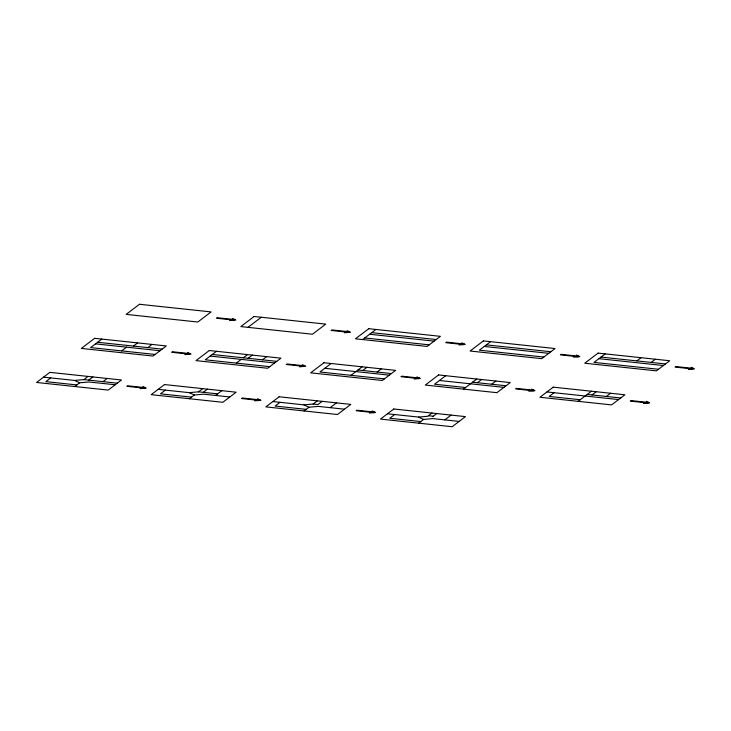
<?xml version="1.0" encoding="UTF-8"?>
<svg xmlns="http://www.w3.org/2000/svg" width="731" height="731" viewBox="0 0 731 731"><rect width="100%" height="100%" fill="white"/><g stroke="black" fill="none" stroke-linecap="round" stroke-linejoin="round"><path stroke-width="1.1" d="M50.713 377.9L45.815 381.628L76.865 384.935M101.828 339.083L90.626 347.59L155.109 354.453M74.763 386.525L79.67 382.806L88.935 381.975L115.206 384.771M43.549 377.141L74.599 380.449L83.864 379.617L88.067 376.428M121.675 350.898L126.573 347.17M88.643 380.12L92.846 376.931M133.453 346.083L137.647 342.894M102.97 381.646L107.174 378.457M147.781 347.609L151.984 344.42M165.361 390.116L160.464 393.835L191.513 397.143M216.467 351.291L205.265 359.798L269.757 366.67M247.973 327.36L261.278 317.254M189.411 398.742L194.309 395.014L203.574 394.183L229.854 396.979M158.198 389.349L189.247 392.657L198.512 391.825L202.715 388.636M236.314 363.106L241.221 359.387M243.322 357.788L247.517 354.599M203.291 392.337L207.485 389.139M248.092 358.3L252.296 355.102M215.517 395.453L221.822 390.674M262.429 359.826L266.623 356.627M280.01 402.324L275.103 406.043L306.152 409.351M331.116 363.499L319.913 372.006L384.405 378.877M362.622 339.568L375.926 329.462M304.059 410.95L308.957 407.231L318.223 406.39L344.493 409.196M272.846 401.557L303.895 404.864L313.16 404.033L317.355 400.844M350.962 375.314L362.165 366.807M322.133 401.356L317.93 404.545L313.16 404.033M362.74 370.507L366.944 367.318M330.165 407.67L336.461 402.882M377.068 372.033L381.271 368.844M394.649 414.532L389.751 418.26L420.8 421.568M445.764 375.707L434.561 384.223L465.61 387.531M490.565 341.669L479.362 350.186L543.855 357.048M418.699 423.158L423.605 419.439L432.871 418.607L459.141 421.403M432.003 413.052L427.799 416.25L418.534 417.081L387.485 413.773M463.509 389.12L476.813 379.014M432.578 416.752L436.782 413.563M477.389 382.715L481.583 379.526M444.813 419.877L451.109 415.089M491.716 384.241L495.92 381.052M554.107 392.711L549.2 396.43L580.25 399.738M605.213 353.886L594.011 362.393L658.503 369.265M578.157 401.328L591.452 391.231M592.028 394.932L596.231 391.734M636.838 360.886L641.041 357.697M606.365 396.458L610.568 393.26M651.166 362.421L655.369 359.223M229.689 320.562L235.866 320.004L232.495 318.433M344.338 332.769L350.514 332.212L347.134 330.64M184.888 354.599L191.065 354.042L187.684 352.47M458.986 344.977L465.163 344.429L461.782 342.848M299.527 366.807L305.704 366.249L302.332 364.678M140.078 388.636L146.255 388.079L142.874 386.507M573.625 357.194L579.802 356.637L576.43 355.065M414.175 379.014L420.352 378.466L416.972 376.885M254.726 400.844L260.903 400.286L257.522 398.715M688.273 369.402L694.45 368.844L691.069 367.273M528.824 391.231L535.001 390.674L531.62 389.102M369.365 413.052L375.542 412.503L372.17 410.923M643.463 403.439L649.64 402.882L646.268 401.31M371.723 332.651L436.206 339.522M486.371 344.868L550.854 351.73M601.01 357.075L665.502 363.947M217.107 317.702L235.026 319.611M331.755 329.909L349.674 331.819M446.403 342.126L464.313 344.027M561.052 354.334L578.961 356.244M675.691 366.542L693.609 368.451M369.621 334.25L434.113 341.121M484.269 346.457L548.753 353.329M598.908 358.674L663.401 365.537M216.413 318.232L234.322 320.141M331.061 330.449L348.97 332.349M445.7 342.656L463.618 344.566M560.348 354.864L578.258 356.774M674.996 367.072L692.906 368.981M364.723 337.969L429.207 344.84M97.625 342.272L162.108 349.135M212.273 354.48L276.757 361.352M357.962 369.996L391.405 373.559M472.61 382.212L506.044 385.767M587.258 394.42L620.692 397.984M172.306 351.739L190.215 353.649M286.945 363.947L304.864 365.856M401.593 376.163L419.512 378.073M516.241 388.371L534.151 390.281M630.89 400.579L648.799 402.489M95.523 343.862L160.016 350.734M210.172 356.079L274.655 362.941M324.811 368.287L389.303 375.158M439.459 380.495L503.951 387.366M546.943 391.944L618.59 399.574M171.602 352.269L189.521 354.179M286.25 364.486L304.16 366.386M400.899 376.693L418.808 378.603M515.538 388.901L533.456 390.811M630.186 401.118L648.095 403.019M428.503 415.711L433.282 416.222M83.864 379.617L117.307 383.172M198.512 391.825L217.619 393.863M127.496 385.776L145.414 387.686M242.144 397.984L260.053 399.894M356.783 410.201L374.701 412.11M126.801 386.306L144.711 388.216M241.44 398.523L259.359 400.424M356.088 410.731L373.998 412.64M418.534 417.081L423.605 419.439M303.895 404.864L308.957 407.231M189.247 392.657L194.309 395.014M74.599 380.449L79.67 382.806M49.854 372.353L36.55 382.459L108.206 390.089L121.501 379.983L49.854 372.353M94.655 338.316L81.36 348.422L153.007 356.052L166.312 345.946L94.655 338.316M139.466 304.279L126.161 314.385L197.818 322.015L211.122 311.909L139.466 304.279M164.493 384.561L151.198 394.667L222.845 402.297L236.15 392.2L164.493 384.561M209.304 350.524L195.999 360.63L267.656 368.26L280.96 358.163L209.304 350.524M254.114 316.486L240.81 326.593L312.466 334.222L325.761 324.116L254.114 316.486M279.141 396.778L265.837 406.884L337.494 414.514L350.798 404.407L279.141 396.778M323.952 362.74L310.648 372.837L382.304 380.476L395.599 370.37L323.952 362.74M368.753 328.703L355.458 338.8L427.105 346.439L440.409 336.333L368.753 328.703M393.79 408.985L380.485 419.091L452.142 426.721L465.446 416.615L393.79 408.985M438.591 374.948L425.296 385.054L496.943 392.684L510.247 382.578L438.591 374.948M483.401 340.911L470.097 351.017L541.753 358.647L555.057 348.541L483.401 340.911M553.239 387.156L539.935 397.262L611.591 404.892L624.895 394.786L553.239 387.156M598.049 353.119L584.745 363.225L656.401 370.855L669.706 360.748L598.049 353.119"/></g></svg>
